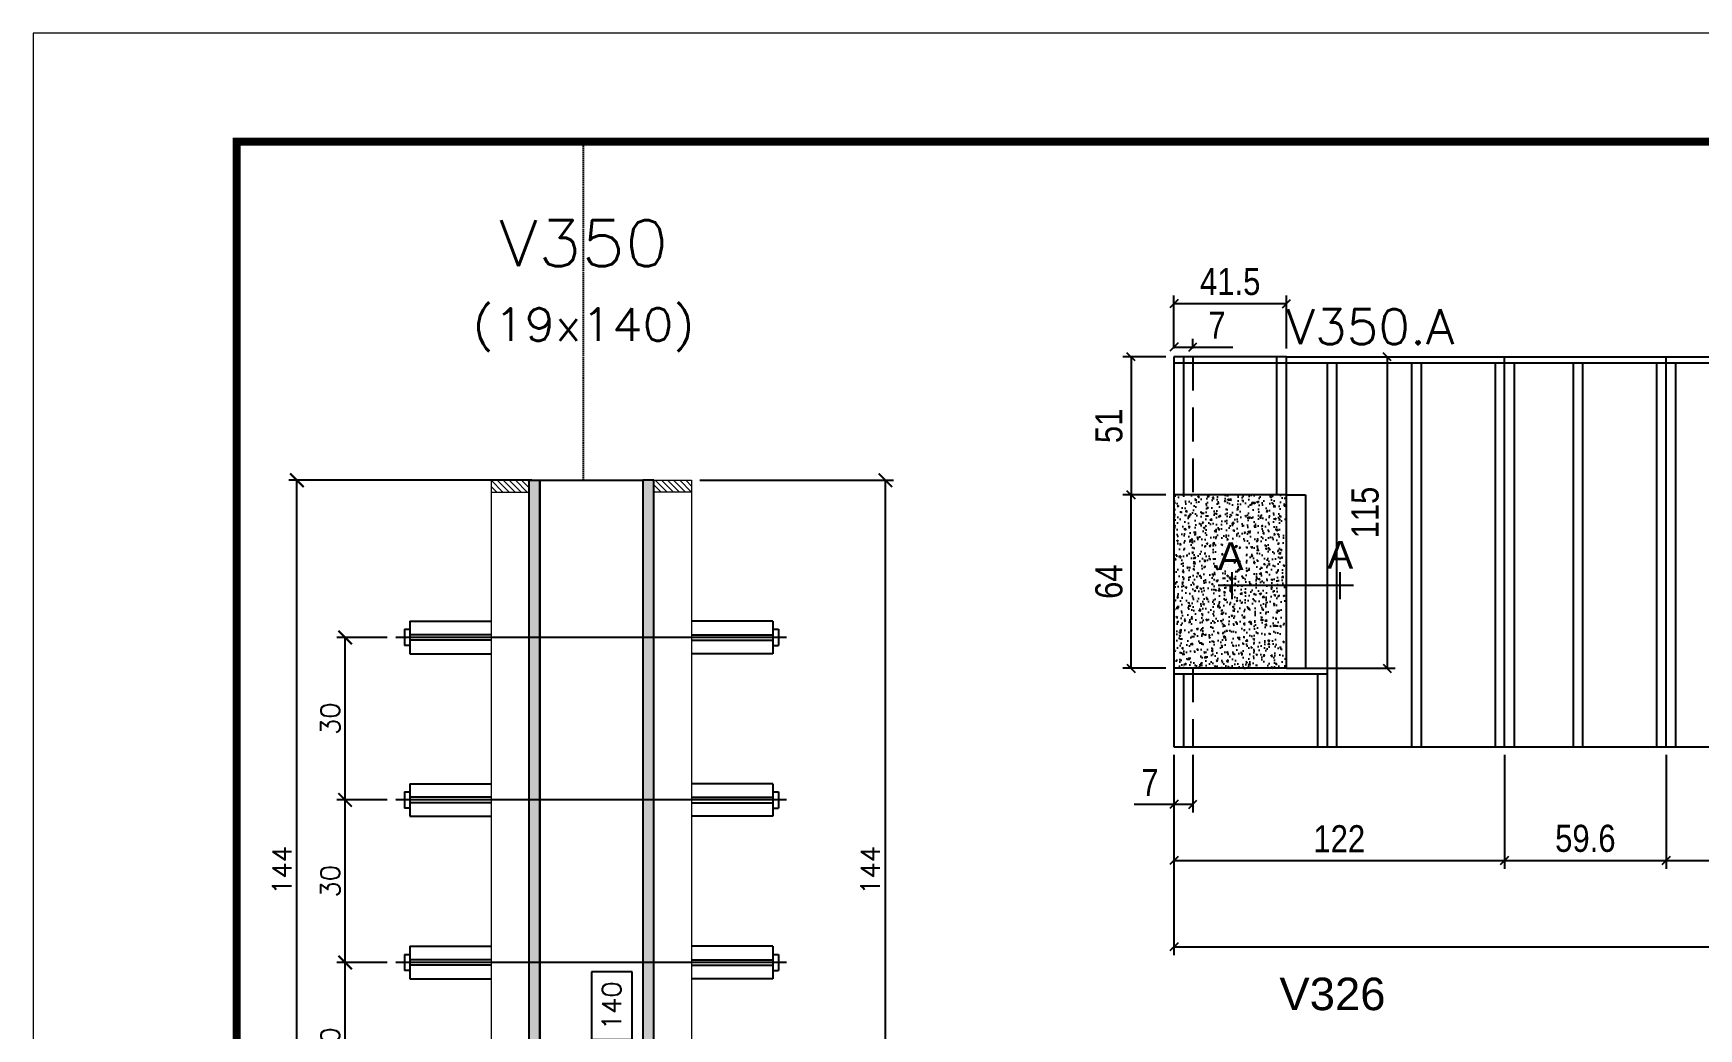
# Model space of a CAD drawing. Extents: x 137137 to 143418, y 10464 to 34486.
# Drawn here: x 140307 to 140922, y 21484 to 21851 of the extents above; entities that cross this region are included whole.
import ezdxf
from ezdxf.enums import TextEntityAlignment as Align

# ---------------------------------------------------------------- set-up
doc = ezdxf.new("R2010")
doc.units = 0
doc.linetypes.add('DASHED', pattern=[0.75, 0.5, -0.25])
doc.linetypes.add('HIDDEN', pattern=[0.375, 0.25, -0.125])
for name, color, linetype in [('5', 5, 'Continuous'), ('COTA', 241, 'Continuous'), ('Cota Seção (2x)', 4, 'Continuous'), ('detalhes', 4, 'Continuous'), ('Painéis', 200, 'Continuous'), ('SARR_2.2x7', 40, 'Continuous'), ('SARR_3.5x7', 81, 'Continuous'), ('TENSOR', 3, 'Continuous'), ('Texto de Titulo', 7, 'Continuous'), ('Texto Qtd Sarr', 242, 'Continuous')]:
    doc.layers.add(name, color=color, linetype=linetype)
for name, color, linetype, lineweight in [('CONCRETO', 251, 'Continuous', 25), ('Folhas', 255, 'Continuous', 9), ('Hachura', 251, 'Continuous', 9), ('Madeira', 126, 'Continuous', 18), ('SARRAFO DE PRESSAO', 251, 'DASHED', 9), ('Texto Seção', 7, 'Continuous', 15)]:
    doc.layers.add(name, color=color, linetype=linetype, lineweight=lineweight)
doc.styles.add('ARIAL', font='arial.ttf')
doc.styles.add('COTA TECNICA', font='techl___.ttf', dxfattribs={"height": 10})
doc.styles.add('REGUA-120', font='ROMANS.shx', dxfattribs={"height": 15})
doc.styles.add('Romans', font='romans.shx')
doc.styles.get("Standard").update_dxf_attribs({"font": 'arial.ttf'})
doc.dimstyles.new('Cota Seção (2x)', dxfattribs={"dimtxt": 7, "dimasz": 5, "dimexe": 3, "dimexo": 3, "dimgap": 2, "dimtad": 3, "dimdec": 1, "dimlfac": 0.5, "dimzin": 12, "dimdsep": 46, "dimtxsty": 'Romans', "dimblk": 'ARCHTICK', "dimcen": 0, "dimclrd": 4, "dimclre": 4, "dimclrt": 1, "dimadec": 1, "dimazin": 3, "dimtfac": 1, "dimtdec": 1, "dimtmove": 0, "dimatfit": 3, "dimldrblk": 'OBLIQUE', "dimfxl": 1, "dimtolj": 1, "dimtzin": 12, "dimarcsym": 0})
doc.dimstyles.new('Cota Seção interna', dxfattribs={"dimtxt": 7, "dimasz": 6, "dimexe": 0.18, "dimexo": 2, "dimgap": -4, "dimtad": 3, "dimdec": 1, "dimlfac": 0.5, "dimzin": 12, "dimdsep": 46, "dimtxsty": 'Romans', "dimblk": 'ARCHTICK', "dimcen": 0.09, "dimse1": 1, "dimse2": 1, "dimsd1": 1, "dimsd2": 1, "dimclrd": 180, "dimclre": 5, "dimclrt": 1, "dimadec": 0, "dimazin": 3, "dimtfac": 1, "dimtdec": 1, "dimtofl": 0, "dimtmove": 0, "dimatfit": 3, "dimldrblk": 'ARCHTICK', "dimfxl": 1, "dimtolj": 1, "dimtzin": 0, "dimarcsym": 0})
doc.dimstyles.new('PAINEL', dxfattribs={"dimtxt": 10, "dimasz": 3, "dimexe": 3, "dimexo": 3, "dimgap": 3, "dimtad": 1, "dimdec": 1, "dimzin": 12, "dimdsep": 46, "dimtxsty": 'COTA TECNICA', "dimblk1": 'OBLIQUE', "dimblk2": 'OBLIQUE', "dimsah": 1, "dimcen": 0.9, "dimclrd": 4, "dimclre": 4, "dimclrt": 240, "dimadec": 1, "dimazin": 3, "dimtfac": 1, "dimtdec": 1, "dimtmove": 0, "dimatfit": 3, "dimfxl": 1, "dimtolj": 1, "dimtzin": 12, "dimarcsym": 0})

# ---------------------------------------------------------------- blocks, each defined once
blk = doc.blocks.new('9999999999')
at = {"layer": 'Folhas'}
blk.add_lwpolyline([(98138.98, 34190.21), (99623.98, 34190.21), (99623.98, 35240.21), (98138.98, 35240.21)], close=True, dxfattribs=at)
at = {"layer": 'Folhas', "color": 30, "const_width": 3}
blk.add_lwpolyline([(98213.98, 34230.21), (99583.98, 34230.21), (99583.98, 35200.21), (98213.98, 35200.21)], close=True, dxfattribs=at)
blk = doc.blocks.new('_Oblique')
at = {"color": 0, "linetype": 'ByBlock', "lineweight": -2}
blk.add_line((-0.5, -0.5), (0.5, 0.5), dxfattribs=at)
blk = doc.blocks.new('*D1683')
at = {"layer": 'COTA', "color": 4, "lineweight": -2, "ltscale": 25, "transparency": 16777216}
for p, q in [((140728.14, 21585.03), (140728.14, 21543.06)), ((140850.14, 21585.03), (140850.14, 21543.06)), ((140728.14, 21546.06), (140850.14, 21546.06))]:
    blk.add_line(p, q, dxfattribs=at)
at = {"layer": 'Defpoints', "color": 0, "ltscale": 25, "transparency": 16777216}
for p in [(140728.14, 21588.03), (140850.14, 21588.03), (140850.14, 21546.06)]:
    blk.add_point(p, dxfattribs=at)
at = {"layer": 'COTA', "color": 4, "lineweight": -2, "ltscale": 25, "transparency": 16777216, "xscale": 3, "yscale": 3, "zscale": 3, "rotation": 180}
blk.add_blockref('_Oblique', (140728.14, 21546.06), dxfattribs=at)
at = {"layer": 'COTA', "color": 4, "lineweight": -2, "ltscale": 25, "transparency": 16777216, "xscale": 3, "yscale": 3, "zscale": 3}
blk.add_blockref('_Oblique', (140850.14, 21546.06), dxfattribs=at)
at = {"layer": 'COTA', "color": 240, "ltscale": 25, "transparency": 16777216, "insert": (140789.14, 21554.12), "char_height": 10, "attachment_point": 5, "style": 'COTA TECNICA'}
blk.add_mtext('\\A1;122', dxfattribs=at)
blk = doc.blocks.new('_ArchTick')
at = {"color": 0, "linetype": 'ByBlock', "const_width": 0.15}
blk.add_lwpolyline([(-0.5, -0.5), (0.5, 0.5)], dxfattribs=at)
blk = doc.blocks.new('*D1661')
at = {"layer": 'COTA', "color": 4, "lineweight": -2, "transparency": 16777216}
for p, q in [((140491.19, 21686.45), (140401.54, 21686.45)), ((140404.54, 21398.45), (140404.54, 21686.45)), ((140453.19, 21398.45), (140401.54, 21398.45))]:
    blk.add_line(p, q, dxfattribs=at)
at = {"layer": 'Defpoints', "color": 0, "transparency": 16777216}
for p in [(140404.54, 21686.45), (140494.19, 21686.45), (140456.19, 21398.45)]:
    blk.add_point(p, dxfattribs=at)
at = {"layer": 'COTA', "color": 4, "lineweight": -2, "transparency": 16777216, "xscale": 5, "yscale": 5, "zscale": 5}
for p, rotation in [((140404.54, 21686.45), 90), ((140404.54, 21398.45), 270)]:
    blk.add_blockref('_ArchTick', p, dxfattribs=dict(at, rotation=rotation))
at = {"layer": 'COTA', "color": 1, "transparency": 16777216, "insert": (140399.04, 21542.45), "char_height": 7, "attachment_point": 5, "rotation": 90, "style": 'Romans'}
blk.add_mtext('\\A1;144', dxfattribs=at)
blk = doc.blocks.new('*D1662')
at = {"layer": 'COTA', "color": 4, "lineweight": -2, "transparency": 16777216}
for p, q in [((140553.18, 21686.45), (140624.67, 21686.45)), ((140621.67, 21398.45), (140621.67, 21686.45)), ((140573.19, 21398.45), (140624.67, 21398.45))]:
    blk.add_line(p, q, dxfattribs=at)
at = {"layer": 'Defpoints', "color": 0, "transparency": 16777216}
for p in [(140550.18, 21686.45), (140621.67, 21686.45), (140570.19, 21398.45)]:
    blk.add_point(p, dxfattribs=at)
at = {"layer": 'COTA', "color": 4, "lineweight": -2, "transparency": 16777216, "xscale": 5, "yscale": 5, "zscale": 5}
for p, rotation in [((140621.67, 21686.45), 90), ((140621.67, 21398.45), 270)]:
    blk.add_blockref('_ArchTick', p, dxfattribs=dict(at, rotation=rotation))
at = {"layer": 'COTA', "color": 1, "transparency": 16777216, "insert": (140616.17, 21542.45), "char_height": 7, "attachment_point": 5, "rotation": 90, "style": 'Romans'}
blk.add_mtext('\\A1;144', dxfattribs=at)
blk = doc.blocks.new('*D1663')
at = {"layer": 'Cota Seção (2x)', "color": 180, "lineweight": -2, "transparency": 16777216}
for p, q in [((140528.19, 21504.95), (140513.19, 21504.95)), ((140513.19, 21504.95), (140513.19, 21479.95)), ((140528.19, 21479.95), (140528.19, 21504.95)), ((140513.19, 21479.95), (140528.19, 21479.95))]:
    blk.add_line(p, q, dxfattribs=at)
at = {"layer": 'Defpoints', "color": 0, "transparency": 16777216}
for p in [(140532.18, 21686.45), (140532.19, 21686.45), (140532.19, 21406.45)]:
    blk.add_point(p, dxfattribs=at)
at = {"layer": 'Cota Seção (2x)', "color": 1, "transparency": 16777216, "insert": (140520.69, 21492.45), "char_height": 7, "attachment_point": 5, "rotation": 90, "style": 'Romans'}
blk.add_mtext('\\A1;140', dxfattribs=at)
blk = doc.blocks.new('titulo1')
at = {"layer": 'Defpoints', "color": 252, "linetype": 'HIDDEN', "ltscale": 2}
blk.add_line((0, 0), (0, 125), dxfattribs=at)
at = {"layer": 'Defpoints', "style": 'Romans', "oblique": 15}
blk.add_attdef('FOLHA', text='', height=10, dxfattribs=at).set_placement((0, 15.58), align=Align.MIDDLE_CENTER)
at = {"layer": 'Texto Qtd Sarr', "color": 3, "style": 'Romans', "oblique": 15}
for tag, height, p in [('TITULO', 17, (0, 71.45)), ('SEÇÃO', 12, (0, 41.55))]:
    blk.add_attdef(tag, text='', height=height, dxfattribs=at).set_placement(p, align=Align.MIDDLE_CENTER)
blk = doc.blocks.new('*D1665')
at = {"layer": 'COTA', "color": 4, "lineweight": -2, "ltscale": 25, "transparency": 16777216}
for p, q in [((140728.14, 21585.03), (140728.14, 21511.19)), ((141641.74, 21585.03), (141641.74, 21511.19)), ((140728.14, 21514.19), (141641.74, 21514.19))]:
    blk.add_line(p, q, dxfattribs=at)
at = {"layer": 'Defpoints', "color": 0, "ltscale": 25, "transparency": 16777216}
for p in [(140728.14, 21588.03), (141641.74, 21588.03), (141641.74, 21514.19)]:
    blk.add_point(p, dxfattribs=at)
at = {"layer": 'COTA', "color": 4, "lineweight": -2, "ltscale": 25, "transparency": 16777216, "xscale": 3, "yscale": 3, "zscale": 3, "rotation": 180}
blk.add_blockref('_Oblique', (140728.14, 21514.19), dxfattribs=at)
at = {"layer": 'COTA', "color": 4, "lineweight": -2, "ltscale": 25, "transparency": 16777216, "xscale": 3, "yscale": 3, "zscale": 3}
blk.add_blockref('_Oblique', (141641.74, 21514.19), dxfattribs=at)
at = {"layer": 'COTA', "color": 240, "ltscale": 25, "transparency": 16777216, "insert": (141184.94, 21522.44), "char_height": 10, "attachment_point": 5, "style": 'COTA TECNICA'}
blk.add_mtext('\\A1;913.6', dxfattribs=at)
blk = doc.blocks.new('*D2055')
at = {"layer": 'COTA', "color": 4, "lineweight": -2, "transparency": 16777216}
for p, q in [((140437.89, 21508.42), (140419.33, 21508.42)), ((140422.33, 21448.42), (140422.33, 21508.42)), ((140437.89, 21448.42), (140419.33, 21448.42))]:
    blk.add_line(p, q, dxfattribs=at)
at = {"layer": 'Defpoints', "color": 0, "transparency": 16777216}
for p in [(140422.33, 21508.42), (140440.89, 21508.42), (140440.89, 21448.42)]:
    blk.add_point(p, dxfattribs=at)
at = {"layer": 'COTA', "color": 4, "lineweight": -2, "transparency": 16777216, "xscale": 5, "yscale": 5, "zscale": 5}
for p, rotation in [((140422.33, 21508.42), 90), ((140422.33, 21448.42), 270)]:
    blk.add_blockref('_ArchTick', p, dxfattribs=dict(at, rotation=rotation))
at = {"layer": 'COTA', "color": 1, "transparency": 16777216, "insert": (140416.83, 21478.42), "char_height": 7, "attachment_point": 5, "rotation": 90, "style": 'Romans'}
blk.add_mtext('\\A1;30', dxfattribs=at)
blk = doc.blocks.new('*D2056')
at = {"layer": 'COTA', "color": 4, "lineweight": -2, "ltscale": 25, "transparency": 16777216}
for p, q in [((140437.89, 21568.42), (140419.33, 21568.42)), ((140422.33, 21508.42), (140422.33, 21568.42)), ((140437.89, 21508.42), (140419.33, 21508.42))]:
    blk.add_line(p, q, dxfattribs=at)
at = {"layer": 'Defpoints', "color": 0, "ltscale": 25, "transparency": 16777216}
for p in [(140422.33, 21568.42), (140440.89, 21568.42), (140440.89, 21508.42)]:
    blk.add_point(p, dxfattribs=at)
at = {"layer": 'COTA', "color": 4, "lineweight": -2, "ltscale": 25, "transparency": 16777216, "xscale": 5, "yscale": 5, "zscale": 5}
for p, rotation in [((140422.33, 21568.42), 90), ((140422.33, 21508.42), 270)]:
    blk.add_blockref('_ArchTick', p, dxfattribs=dict(at, rotation=rotation))
at = {"layer": 'COTA', "color": 1, "ltscale": 25, "transparency": 16777216, "insert": (140416.83, 21538.42), "char_height": 7, "attachment_point": 5, "rotation": 90, "style": 'Romans'}
blk.add_mtext('\\A1;30', dxfattribs=at)
blk = doc.blocks.new('*D2057')
at = {"layer": 'COTA', "color": 4, "lineweight": -2, "ltscale": 25, "transparency": 16777216}
for p, q in [((140437.89, 21628.42), (140419.33, 21628.42)), ((140422.33, 21568.42), (140422.33, 21628.42)), ((140437.89, 21568.42), (140419.33, 21568.42))]:
    blk.add_line(p, q, dxfattribs=at)
at = {"layer": 'Defpoints', "color": 0, "ltscale": 25, "transparency": 16777216}
for p in [(140422.33, 21628.42), (140440.89, 21628.42), (140440.89, 21568.42)]:
    blk.add_point(p, dxfattribs=at)
at = {"layer": 'COTA', "color": 4, "lineweight": -2, "ltscale": 25, "transparency": 16777216, "xscale": 5, "yscale": 5, "zscale": 5}
for p, rotation in [((140422.33, 21628.42), 90), ((140422.33, 21568.42), 270)]:
    blk.add_blockref('_ArchTick', p, dxfattribs=dict(at, rotation=rotation))
at = {"layer": 'COTA', "color": 1, "ltscale": 25, "transparency": 16777216, "insert": (140416.83, 21598.42), "char_height": 7, "attachment_point": 5, "rotation": 90, "style": 'Romans'}
blk.add_mtext('\\A1;30', dxfattribs=at)
blk = doc.blocks.new('*D2061')
at = {"layer": 'COTA', "color": 4, "lineweight": -2, "ltscale": 25, "transparency": 16777216}
for p, q in [((140909.74, 21585.03), (140909.74, 21543.06)), ((141031.74, 21585.03), (141031.74, 21543.06)), ((140909.74, 21546.06), (141031.74, 21546.06))]:
    blk.add_line(p, q, dxfattribs=at)
at = {"layer": 'Defpoints', "color": 0, "ltscale": 25, "transparency": 16777216}
for p in [(140909.74, 21588.03), (141031.74, 21588.03), (141031.74, 21546.06)]:
    blk.add_point(p, dxfattribs=at)
at = {"layer": 'COTA', "color": 4, "lineweight": -2, "ltscale": 25, "transparency": 16777216, "xscale": 3, "yscale": 3, "zscale": 3, "rotation": 180}
blk.add_blockref('_Oblique', (140909.74, 21546.06), dxfattribs=at)
at = {"layer": 'COTA', "color": 4, "lineweight": -2, "ltscale": 25, "transparency": 16777216, "xscale": 3, "yscale": 3, "zscale": 3}
blk.add_blockref('_Oblique', (141031.74, 21546.06), dxfattribs=at)
at = {"layer": 'COTA', "color": 240, "ltscale": 25, "transparency": 16777216, "insert": (140970.74, 21554.12), "char_height": 10, "attachment_point": 5, "style": 'COTA TECNICA'}
blk.add_mtext('\\A1;122', dxfattribs=at)
blk = doc.blocks.new('*D2073')
at = {"layer": 'COTA', "color": 4, "lineweight": -2, "ltscale": 25, "transparency": 16777216}
for p, q in [((140728.14, 21585.03), (140728.14, 21563.81)), ((140735.14, 21585.03), (140735.14, 21563.81)), ((140728.14, 21566.81), (140713.41, 21566.81)), ((140735.14, 21566.81), (140728.14, 21566.81))]:
    blk.add_line(p, q, dxfattribs=at)
at = {"layer": 'Defpoints', "color": 0, "ltscale": 25, "transparency": 16777216}
for p in [(140728.14, 21588.03), (140735.14, 21588.03), (140728.14, 21566.81)]:
    blk.add_point(p, dxfattribs=at)
at = {"layer": 'COTA', "color": 4, "lineweight": -2, "ltscale": 25, "transparency": 16777216, "xscale": 3, "yscale": 3, "zscale": 3, "rotation": 180}
blk.add_blockref('_Oblique', (140728.14, 21566.81), dxfattribs=at)
at = {"layer": 'COTA', "color": 4, "lineweight": -2, "ltscale": 25, "transparency": 16777216, "xscale": 3, "yscale": 3, "zscale": 3}
blk.add_blockref('_Oblique', (140735.14, 21566.81), dxfattribs=at)
at = {"layer": 'COTA', "color": 240, "ltscale": 25, "transparency": 16777216, "insert": (140719.28, 21574.89), "char_height": 10, "attachment_point": 5, "style": 'COTA TECNICA'}
blk.add_mtext('\\A1;7', dxfattribs=at)
blk = doc.blocks.new('*D2074')
at = {"layer": 'COTA', "color": 4, "lineweight": -2, "ltscale": 25, "transparency": 16777216}
for p, q in [((140728.14, 21735.03), (140728.14, 21754.66)), ((140769.64, 21735.03), (140769.64, 21754.66)), ((140728.14, 21751.66), (140769.64, 21751.66))]:
    blk.add_line(p, q, dxfattribs=at)
at = {"layer": 'Defpoints', "color": 0, "ltscale": 25, "transparency": 16777216}
for p in [(140769.64, 21751.66), (140728.14, 21732.03), (140769.64, 21732.03)]:
    blk.add_point(p, dxfattribs=at)
at = {"layer": 'COTA', "color": 4, "lineweight": -2, "ltscale": 25, "transparency": 16777216, "xscale": 3, "yscale": 3, "zscale": 3, "rotation": 180}
blk.add_blockref('_Oblique', (140728.14, 21751.66), dxfattribs=at)
at = {"layer": 'COTA', "color": 4, "lineweight": -2, "ltscale": 25, "transparency": 16777216, "xscale": 3, "yscale": 3, "zscale": 3}
blk.add_blockref('_Oblique', (140769.64, 21751.66), dxfattribs=at)
at = {"layer": 'COTA', "color": 240, "ltscale": 25, "transparency": 16777216, "insert": (140748.89, 21759.77), "char_height": 10, "attachment_point": 5, "style": 'COTA TECNICA'}
blk.add_mtext('\\A1;41.5', dxfattribs=at)
blk = doc.blocks.new('*D2075')
at = {"layer": 'COTA', "color": 4, "lineweight": -2, "ltscale": 25, "transparency": 16777216}
for p, q in [((140725.14, 21732.03), (140709.3, 21732.03)), ((140712.3, 21732.03), (140712.3, 21681.03)), ((140725.14, 21681.03), (140709.3, 21681.03))]:
    blk.add_line(p, q, dxfattribs=at)
at = {"layer": 'Defpoints', "color": 0, "ltscale": 25, "transparency": 16777216}
for p in [(140728.14, 21732.03), (140712.3, 21681.03), (140728.14, 21681.03)]:
    blk.add_point(p, dxfattribs=at)
at = {"layer": 'COTA', "color": 4, "lineweight": -2, "ltscale": 25, "transparency": 16777216, "xscale": 3, "yscale": 3, "zscale": 3}
for p, rotation in [((140712.3, 21732.03), 90), ((140712.3, 21681.03), 270)]:
    blk.add_blockref('_Oblique', p, dxfattribs=dict(at, rotation=rotation))
at = {"layer": 'COTA', "color": 240, "ltscale": 25, "transparency": 16777216, "insert": (140704.19, 21706.53), "char_height": 10, "attachment_point": 5, "rotation": 90, "style": 'COTA TECNICA'}
blk.add_mtext('\\A1;51', dxfattribs=at)
blk = doc.blocks.new('*D2076')
at = {"layer": 'COTA', "color": 4, "lineweight": -2, "ltscale": 25, "transparency": 16777216}
for p, q in [((140850.14, 21585.03), (140850.14, 21543.06)), ((140909.74, 21585.03), (140909.74, 21543.06)), ((140850.14, 21546.06), (140909.74, 21546.06))]:
    blk.add_line(p, q, dxfattribs=at)
at = {"layer": 'Defpoints', "color": 0, "ltscale": 25, "transparency": 16777216}
for p in [(140850.14, 21588.03), (140909.74, 21588.03), (140909.74, 21546.06)]:
    blk.add_point(p, dxfattribs=at)
at = {"layer": 'COTA', "color": 4, "lineweight": -2, "ltscale": 25, "transparency": 16777216, "xscale": 3, "yscale": 3, "zscale": 3, "rotation": 180}
blk.add_blockref('_Oblique', (140850.14, 21546.06), dxfattribs=at)
at = {"layer": 'COTA', "color": 4, "lineweight": -2, "ltscale": 25, "transparency": 16777216, "xscale": 3, "yscale": 3, "zscale": 3}
blk.add_blockref('_Oblique', (140909.74, 21546.06), dxfattribs=at)
at = {"layer": 'COTA', "color": 240, "ltscale": 25, "transparency": 16777216, "insert": (140879.94, 21554.2), "char_height": 10, "attachment_point": 5, "style": 'COTA TECNICA'}
blk.add_mtext('\\A1;59.6', dxfattribs=at)
blk = doc.blocks.new('*D2077')
at = {"layer": 'COTA', "color": 4, "lineweight": -2, "ltscale": 25, "transparency": 16777216}
for p, q in [((140772.64, 21732.03), (140809.82, 21732.03)), ((140806.82, 21732.03), (140806.82, 21617.03)), ((140772.64, 21617.03), (140809.82, 21617.03))]:
    blk.add_line(p, q, dxfattribs=at)
at = {"layer": 'Defpoints', "color": 0, "ltscale": 25, "transparency": 16777216}
for p in [(140769.64, 21732.03), (140769.64, 21617.03), (140806.82, 21617.03)]:
    blk.add_point(p, dxfattribs=at)
at = {"layer": 'COTA', "color": 4, "lineweight": -2, "ltscale": 25, "transparency": 16777216, "xscale": 3, "yscale": 3, "zscale": 3}
for p, rotation in [((140806.82, 21732.03), 90), ((140806.82, 21617.03), 270)]:
    blk.add_blockref('_Oblique', p, dxfattribs=dict(at, rotation=rotation))
at = {"layer": 'COTA', "color": 240, "ltscale": 25, "transparency": 16777216, "insert": (140798.71, 21674.53), "char_height": 10, "attachment_point": 5, "rotation": 90, "style": 'COTA TECNICA'}
blk.add_mtext('\\A1;115', dxfattribs=at)
blk = doc.blocks.new('*D2078')
at = {"layer": 'COTA', "color": 4, "lineweight": -2, "ltscale": 25, "transparency": 16777216}
for p, q in [((140728.14, 21735.03), (140728.14, 21738.64)), ((140728.14, 21735.64), (140735.14, 21735.64)), ((140735.14, 21735.03), (140735.14, 21738.64)), ((140735.14, 21735.64), (140749.88, 21735.64))]:
    blk.add_line(p, q, dxfattribs=at)
at = {"layer": 'Defpoints', "color": 0, "ltscale": 25, "transparency": 16777216}
for p in [(140735.14, 21735.64), (140728.14, 21732.03), (140735.14, 21732.03)]:
    blk.add_point(p, dxfattribs=at)
at = {"layer": 'COTA', "color": 4, "lineweight": -2, "ltscale": 25, "transparency": 16777216, "xscale": 3, "yscale": 3, "zscale": 3, "rotation": 180}
blk.add_blockref('_Oblique', (140728.14, 21735.64), dxfattribs=at)
at = {"layer": 'COTA', "color": 4, "lineweight": -2, "ltscale": 25, "transparency": 16777216, "xscale": 3, "yscale": 3, "zscale": 3}
blk.add_blockref('_Oblique', (140735.14, 21735.64), dxfattribs=at)
at = {"layer": 'COTA', "color": 240, "ltscale": 25, "transparency": 16777216, "insert": (140744.01, 21743.72), "char_height": 10, "attachment_point": 5, "style": 'COTA TECNICA'}
blk.add_mtext('\\A1;7', dxfattribs=at)
blk = doc.blocks.new('*D2128')
at = {"layer": 'COTA', "color": 4, "lineweight": -2, "ltscale": 25, "transparency": 16777216}
for p, q in [((140725.14, 21681.03), (140709.3, 21681.03)), ((140712.3, 21617.03), (140712.3, 21681.03)), ((140725.14, 21617.03), (140709.3, 21617.03))]:
    blk.add_line(p, q, dxfattribs=at)
at = {"layer": 'Defpoints', "color": 0, "ltscale": 25, "transparency": 16777216}
for p in [(140712.3, 21681.03), (140728.14, 21681.03), (140728.14, 21617.03)]:
    blk.add_point(p, dxfattribs=at)
at = {"layer": 'COTA', "color": 4, "lineweight": -2, "ltscale": 25, "transparency": 16777216, "xscale": 3, "yscale": 3, "zscale": 3}
for p, rotation in [((140712.3, 21681.03), 90), ((140712.3, 21617.03), 270)]:
    blk.add_blockref('_Oblique', p, dxfattribs=dict(at, rotation=rotation))
at = {"layer": 'COTA', "color": 240, "ltscale": 25, "transparency": 16777216, "insert": (140704.2, 21649.03), "char_height": 10, "attachment_point": 5, "rotation": 90, "style": 'COTA TECNICA'}
blk.add_mtext('\\A1;64', dxfattribs=at)

msp = doc.modelspace()

# ---------------------------------------------------------------- hatches: boundary and pattern name
at = {"layer": 'COTA', "linetype": 'ByBlock'}
h = msp.add_hatch(dxfattribs=at)
h.set_pattern_fill('AR-CONC', color=256, scale=0.03)
h.paths.add_polyline_path([(140769.14, 21681.03), (140728.14, 21681.03), (140728.14, 21617.03), (140769.14, 21617.03)])
at = {"layer": 'Hachura'}
h = msp.add_hatch(dxfattribs=at)
h.set_pattern_fill('ANSI31', color=256, scale=0.5, angle=270, style=0)
h.set_pattern_definition([(315, (163450.8116, 13378.8062), (1.12253202, 1.12253202), [])])
h.paths.add_polyline_path([(140490.19, 21682.05), (140490.19, 21686.45), (140476.19, 21686.45), (140476.19, 21682.05)])
h = msp.add_hatch(color=256, dxfattribs=at)
h.dxf.hatch_style = 1
h.paths.add_polyline_path([(140490.19, 21686.45), (140494.19, 21686.45), (140494.19, 21398.45), (140490.19, 21398.45)])
h = msp.add_hatch(color=256, dxfattribs=at)
h.dxf.hatch_style = 1
h.paths.add_polyline_path([(140536.18, 21686.45), (140532.18, 21686.45), (140532.19, 21398.45), (140536.19, 21398.45)])
h = msp.add_hatch(dxfattribs=at)
h.set_pattern_fill('ANSI31', color=256, scale=0.5, angle=270, style=0)
h.set_pattern_definition([(315, (163450.8213, 13378.8062), (1.12253202, 1.12253202), [])])
h.paths.add_polyline_path([(140536.18, 21682.05), (140536.18, 21686.45), (140550.18, 21686.45), (140550.18, 21682.05)])

# ---------------------------------------------------------------- linework, layer by layer
at = {"ltscale": 3}
for p, q in [((140444.19, 21631.42), (140444.19, 21625.42)), ((140444.19, 21631.42), (140446.19, 21631.42)), ((140446.19, 21634.42), (140446.19, 21622.42)), ((140446.19, 21634.42), (140476.19, 21634.42)), ((140476.19, 21629.42), (140446.19, 21629.42)), ((140580.19, 21634.42), (140550.19, 21634.42)), ((140550.19, 21629.42), (140580.19, 21629.42)), ((140580.19, 21634.42), (140580.19, 21622.42)), ((140580.19, 21631.42), (140582.19, 21631.42)), ((140582.19, 21631.42), (140582.19, 21625.42)), ((140446.19, 21625.42), (140444.19, 21625.42)), ((140476.19, 21627.42), (140446.19, 21627.42)), ((140550.19, 21627.42), (140580.19, 21627.42)), ((140580.19, 21625.42), (140582.19, 21625.42)), ((140446.19, 21622.42), (140476.19, 21622.42)), ((140580.19, 21622.42), (140550.19, 21622.42)), ((140446.19, 21574.42), (140446.19, 21562.42)), ((140446.19, 21574.42), (140476.19, 21574.42)), ((140580.19, 21574.42), (140550.19, 21574.42)), ((140580.19, 21574.42), (140580.19, 21562.42)), ((140444.19, 21571.42), (140444.19, 21565.42)), ((140444.19, 21571.42), (140446.19, 21571.42)), ((140476.19, 21569.42), (140446.19, 21569.42)), ((140550.19, 21569.42), (140580.19, 21569.42)), ((140580.19, 21571.42), (140582.19, 21571.42)), ((140582.19, 21571.42), (140582.19, 21565.42)), ((140446.19, 21565.42), (140444.19, 21565.42)), ((140476.19, 21567.42), (140446.19, 21567.42)), ((140446.19, 21562.42), (140476.19, 21562.42)), ((140550.19, 21567.42), (140580.19, 21567.42)), ((140580.19, 21562.42), (140550.19, 21562.42)), ((140580.19, 21565.42), (140582.19, 21565.42)), ((140446.19, 21514.42), (140446.19, 21502.42)), ((140446.19, 21514.42), (140476.19, 21514.42)), ((140580.19, 21514.42), (140550.19, 21514.42)), ((140580.19, 21514.42), (140580.19, 21502.42)), ((140444.19, 21511.42), (140444.19, 21505.42)), ((140444.19, 21511.42), (140446.19, 21511.42)), ((140476.19, 21509.42), (140446.19, 21509.42)), ((140476.19, 21507.42), (140446.19, 21507.42)), ((140550.19, 21509.42), (140580.19, 21509.42)), ((140550.19, 21507.42), (140580.19, 21507.42)), ((140580.19, 21511.42), (140582.19, 21511.42)), ((140582.19, 21511.42), (140582.19, 21505.42)), ((140446.19, 21505.42), (140444.19, 21505.42)), ((140446.19, 21502.42), (140476.19, 21502.42)), ((140580.19, 21502.42), (140550.19, 21502.42)), ((140580.19, 21505.42), (140582.19, 21505.42))]:
    msp.add_line(p, q, dxfattribs=at)
at = {"layer": 'CONCRETO'}
msp.add_lwpolyline([(140494.19, 21686.45), (140494.19, 21686.45), (140494.19, 21686.45), (140494.19, 21686.45), (140532.19, 21686.45), (140532.19, 21686.45), (140532.19, 21686.45), (140532.19, 21406.45), (140494.19, 21406.45), (140494.19, 21686.45)], close=True, dxfattribs=at)
at = {"layer": 'COTA', "linetype": 'ByBlock'}
msp.add_line((140728.14, 21681.03), (140728.14, 21617.03), dxfattribs=at)
at = {"layer": 'detalhes'}
for p, q in [((140794.33, 21647.55), (140744.46, 21647.55)), ((140749.46, 21652.55), (140749.46, 21642.55)), ((140789.33, 21652.55), (140789.33, 21642.55))]:
    msp.add_line(p, q, dxfattribs=at)
at = {"layer": 'Madeira'}
for points in [[(140490.19, 21682.05), (140490.19, 21686.45), (140476.19, 21686.45), (140476.19, 21682.05)], [(140490.19, 21686.45), (140476.19, 21686.45), (140476.19, 21398.45), (140490.19, 21398.45)], [(140536.18, 21682.05), (140536.18, 21686.45), (140550.18, 21686.45), (140550.18, 21682.05)], [(140536.18, 21686.45), (140550.18, 21686.45), (140550.19, 21398.45), (140536.19, 21398.45)]]:
    msp.add_lwpolyline(points, close=True, dxfattribs=at)
at = {"layer": 'Painéis', "ltscale": 25}
for p, q in [((140769.64, 21732.03), (140728.14, 21732.03)), ((140728.14, 21732.03), (140728.14, 21681.03)), ((140769.64, 21617.03), (140769.64, 21732.03)), ((140850.14, 21588.03), (140850.14, 21732.03)), ((140909.74, 21588.03), (140909.74, 21732.03)), ((140769.64, 21681.03), (140728.14, 21681.03)), ((140769.64, 21617.03), (140728.14, 21617.03)), ((140728.14, 21617.03), (140728.14, 21588.03)), ((140728.14, 21588.03), (140769.64, 21588.03))]:
    msp.add_line(p, q, dxfattribs=at)
at = {"layer": 'Painéis'}
for p, q in [((140769.64, 21732.03), (141641.74, 21732.03)), ((140769.64, 21588.03), (141641.74, 21588.03))]:
    msp.add_line(p, q, dxfattribs=at)
for points in [[(140490.19, 21686.45), (140494.19, 21686.45), (140494.19, 21398.45), (140490.19, 21398.45)], [(140536.18, 21686.45), (140532.18, 21686.45), (140532.19, 21398.45), (140536.19, 21398.45)]]:
    msp.add_lwpolyline(points, close=True, dxfattribs=at)
at = {"layer": 'SARR_2.2x7', "linetype": 'Continuous'}
for p, q in [((140728.14, 21729.83), (140769.64, 21729.83)), ((140769.64, 21729.83), (140850.14, 21729.83)), ((140850.14, 21729.83), (140909.74, 21729.83)), ((140909.74, 21729.83), (141031.74, 21729.83)), ((140769.64, 21681.03), (140776.64, 21681.03)), ((140776.64, 21681.03), (140776.64, 21617.03)), ((140769.64, 21617.03), (140784.64, 21617.03)), ((140784.64, 21614.83), (140728.14, 21614.83))]:
    msp.add_line(p, q, dxfattribs=at)
at = {"layer": 'SARR_2.2x7', "linetype": 'HIDDEN', "ltscale": 50}
for p, q in [((140735.14, 21732.03), (140735.14, 21681.03)), ((140735.14, 21617.03), (140735.14, 21588.03))]:
    msp.add_line(p, q, dxfattribs=at)
at = {"layer": 'SARR_3.5x7'}
for p, q in [((140731.64, 21732.03), (140731.64, 21681.03)), ((140766.14, 21681.03), (140766.14, 21732.03)), ((140784.64, 21729.83), (140784.64, 21588.03)), ((140788.15, 21729.84), (140788.14, 21588.03)), ((140815.81, 21729.83), (140815.81, 21588.03)), ((140819.31, 21729.84), (140819.31, 21588.03)), ((140846.64, 21729.83), (140846.64, 21588.03)), ((140853.64, 21729.83), (140853.64, 21588.03)), ((140875.41, 21729.83), (140875.41, 21588.03)), ((140878.91, 21729.84), (140878.91, 21588.03)), ((140906.24, 21729.83), (140906.24, 21588.03)), ((140913.24, 21729.83), (140913.24, 21588.03)), ((140731.64, 21614.83), (140731.64, 21588.03)), ((140781.14, 21614.83), (140781.14, 21588.03))]:
    msp.add_line(p, q, dxfattribs=at)
at = {"layer": 'TENSOR', "linetype": 'HIDDEN', "ltscale": 0.5}
for p, q in [((140585.19, 21628.42), (140440.89, 21628.42)), ((140585.19, 21568.42), (140440.89, 21568.42)), ((140585.19, 21508.42), (140440.89, 21508.42))]:
    msp.add_line(p, q, dxfattribs=at)

# ---------------------------------------------------------------- block references
at = {"layer": 'SARRAFO DE PRESSAO', "color": 6, "linetype": 'ByBlock'}
msp.add_blockref('9999999999', (42168.31, -13388.76), dxfattribs=at)
at = {"layer": 'Texto Seção'}
ref = msp.add_blockref('titulo1', (140510.33, 21686.45), dxfattribs=at)
ref.add_attrib('TITULO', 'V350', dxfattribs={"layer": 'Texto de Titulo', "color": 7, "height": 17, "style": 'Romans', "width": 1.1}).set_placement((140510.33, 21773.95), align=Align.MIDDLE_CENTER)
ref.add_attrib('SEÇÃO', '(19x140)', dxfattribs={"layer": 'Texto de Titulo', "color": 7, "height": 12, "style": 'Romans', "width": 1.1}).set_placement((140510.33, 21743.95), align=Align.MIDDLE_CENTER)

# ---------------------------------------------------------------- texts
at = {"layer": '5', "linetype": 'Continuous'}
msp.add_text('V326', height=12, rotation=0.00004, dxfattribs=at).set_placement((140767.05, 21490.83))
at = {"layer": 'detalhes', "color": 0, "linetype": 'Continuous', "style": 'ARIAL'}
for p in [(140749.07, 21658.43), (140789.52, 21658.96)]:
    msp.add_text('A', height=10.22, dxfattribs=at).set_placement(p, align=Align.MIDDLE_CENTER)
at = {"layer": 'Texto Seção', "style": 'REGUA-120', "width": 1.05}
msp.add_text('V350.A', height=13, dxfattribs=at).set_placement((140769.63, 21736.64))

# ---------------------------------------------------------------- dimensions: what is measured, and where the dimension line sits
at = {"layer": 'COTA', "ltscale": 25}
for base, p1, p2, picture, middle in [((140769.64, 21751.66), (140728.14, 21732.03), (140769.64, 21732.03), '*D2074', (140748.89, 21759.77)), ((140735.14, 21735.64), (140728.14, 21732.03), (140735.14, 21732.03), '*D2078', (140744.01, 21743.72)), ((140728.14, 21566.81), (140735.14, 21588.03), (140728.14, 21588.03), '*D2073', (140719.28, 21574.89)), ((140850.14, 21546.06), (140728.14, 21588.03), (140850.14, 21588.03), '*D1683', (140789.14, 21554.12)), ((141641.74, 21514.19), (140728.14, 21588.03), (141641.74, 21588.03), '*D1665', (141184.94, 21522.44)), ((140909.74, 21546.06), (140850.14, 21588.03), (140909.74, 21588.03), '*D2076', (140879.94, 21554.2)), ((141031.74, 21546.06), (140909.74, 21588.03), (141031.74, 21588.03), '*D2061', (140970.74, 21554.12))]:
    dim = msp.add_linear_dim(base=base, p1=p1, p2=p2, dimstyle='PAINEL', dxfattribs=at)
    dim.commit()
    dim.dimension.update_dxf_attribs({"geometry": picture, "text_midpoint": middle})
for base, p1, p2, picture, middle in [((140712.3, 21681.03), (140728.14, 21732.03), (140728.14, 21681.03), '*D2075', (140704.19, 21706.53)), ((140806.82, 21617.03), (140769.64, 21732.03), (140769.64, 21617.03), '*D2077', (140798.71, 21674.53)), ((140712.3, 21681.03), (140728.14, 21617.03), (140728.14, 21681.03), '*D2128', (140704.2, 21649.03))]:
    dim = msp.add_linear_dim(base=base, p1=p1, p2=p2, angle=90, dimstyle='PAINEL', dxfattribs=at)
    dim.commit()
    dim.dimension.update_dxf_attribs({"geometry": picture, "text_midpoint": middle})
at = {"layer": 'COTA'}
for base, p1, p2, picture, middle in [((140404.54, 21686.45), (140456.19, 21398.45), (140494.19, 21686.45), '*D1661', (140399.04, 21542.45)), ((140621.67, 21686.45), (140570.19, 21398.45), (140550.18, 21686.45), '*D1662', (140616.17, 21542.45)), ((140422.33, 21508.42), (140440.89, 21448.42), (140440.89, 21508.42), '*D2055', (140416.83, 21478.42))]:
    dim = msp.add_linear_dim(base=base, p1=p1, p2=p2, angle=90, dimstyle='Cota Seção (2x)', dxfattribs=at)
    dim.commit()
    dim.dimension.update_dxf_attribs({"geometry": picture, "text_midpoint": middle})
at = {"layer": 'COTA', "ltscale": 25}
for base, p1, p2, picture, middle in [((140422.33, 21628.42), (140440.89, 21568.42), (140440.89, 21628.42), '*D2057', (140416.83, 21598.42)), ((140422.33, 21568.42), (140440.89, 21508.42), (140440.89, 21568.42), '*D2056', (140416.83, 21538.42))]:
    dim = msp.add_linear_dim(base=base, p1=p1, p2=p2, angle=90, dimstyle='Cota Seção (2x)', override={"dimtmove": 1}, dxfattribs=at)
    dim.commit()
    dim.dimension.update_dxf_attribs({"geometry": picture, "text_midpoint": middle})
at = {"layer": 'Cota Seção (2x)'}
dim = msp.add_linear_dim(base=(140532.19, 21686.45), p1=(140532.19, 21406.45), p2=(140532.18, 21686.45), angle=90, dimstyle='Cota Seção interna', dxfattribs=at)
dim.commit()
dim.dimension.update_dxf_attribs({"geometry": '*D1663', "text_midpoint": (140532.19, 21492.45), "dimtype": 160})

doc.saveas('drawing.dxf')
